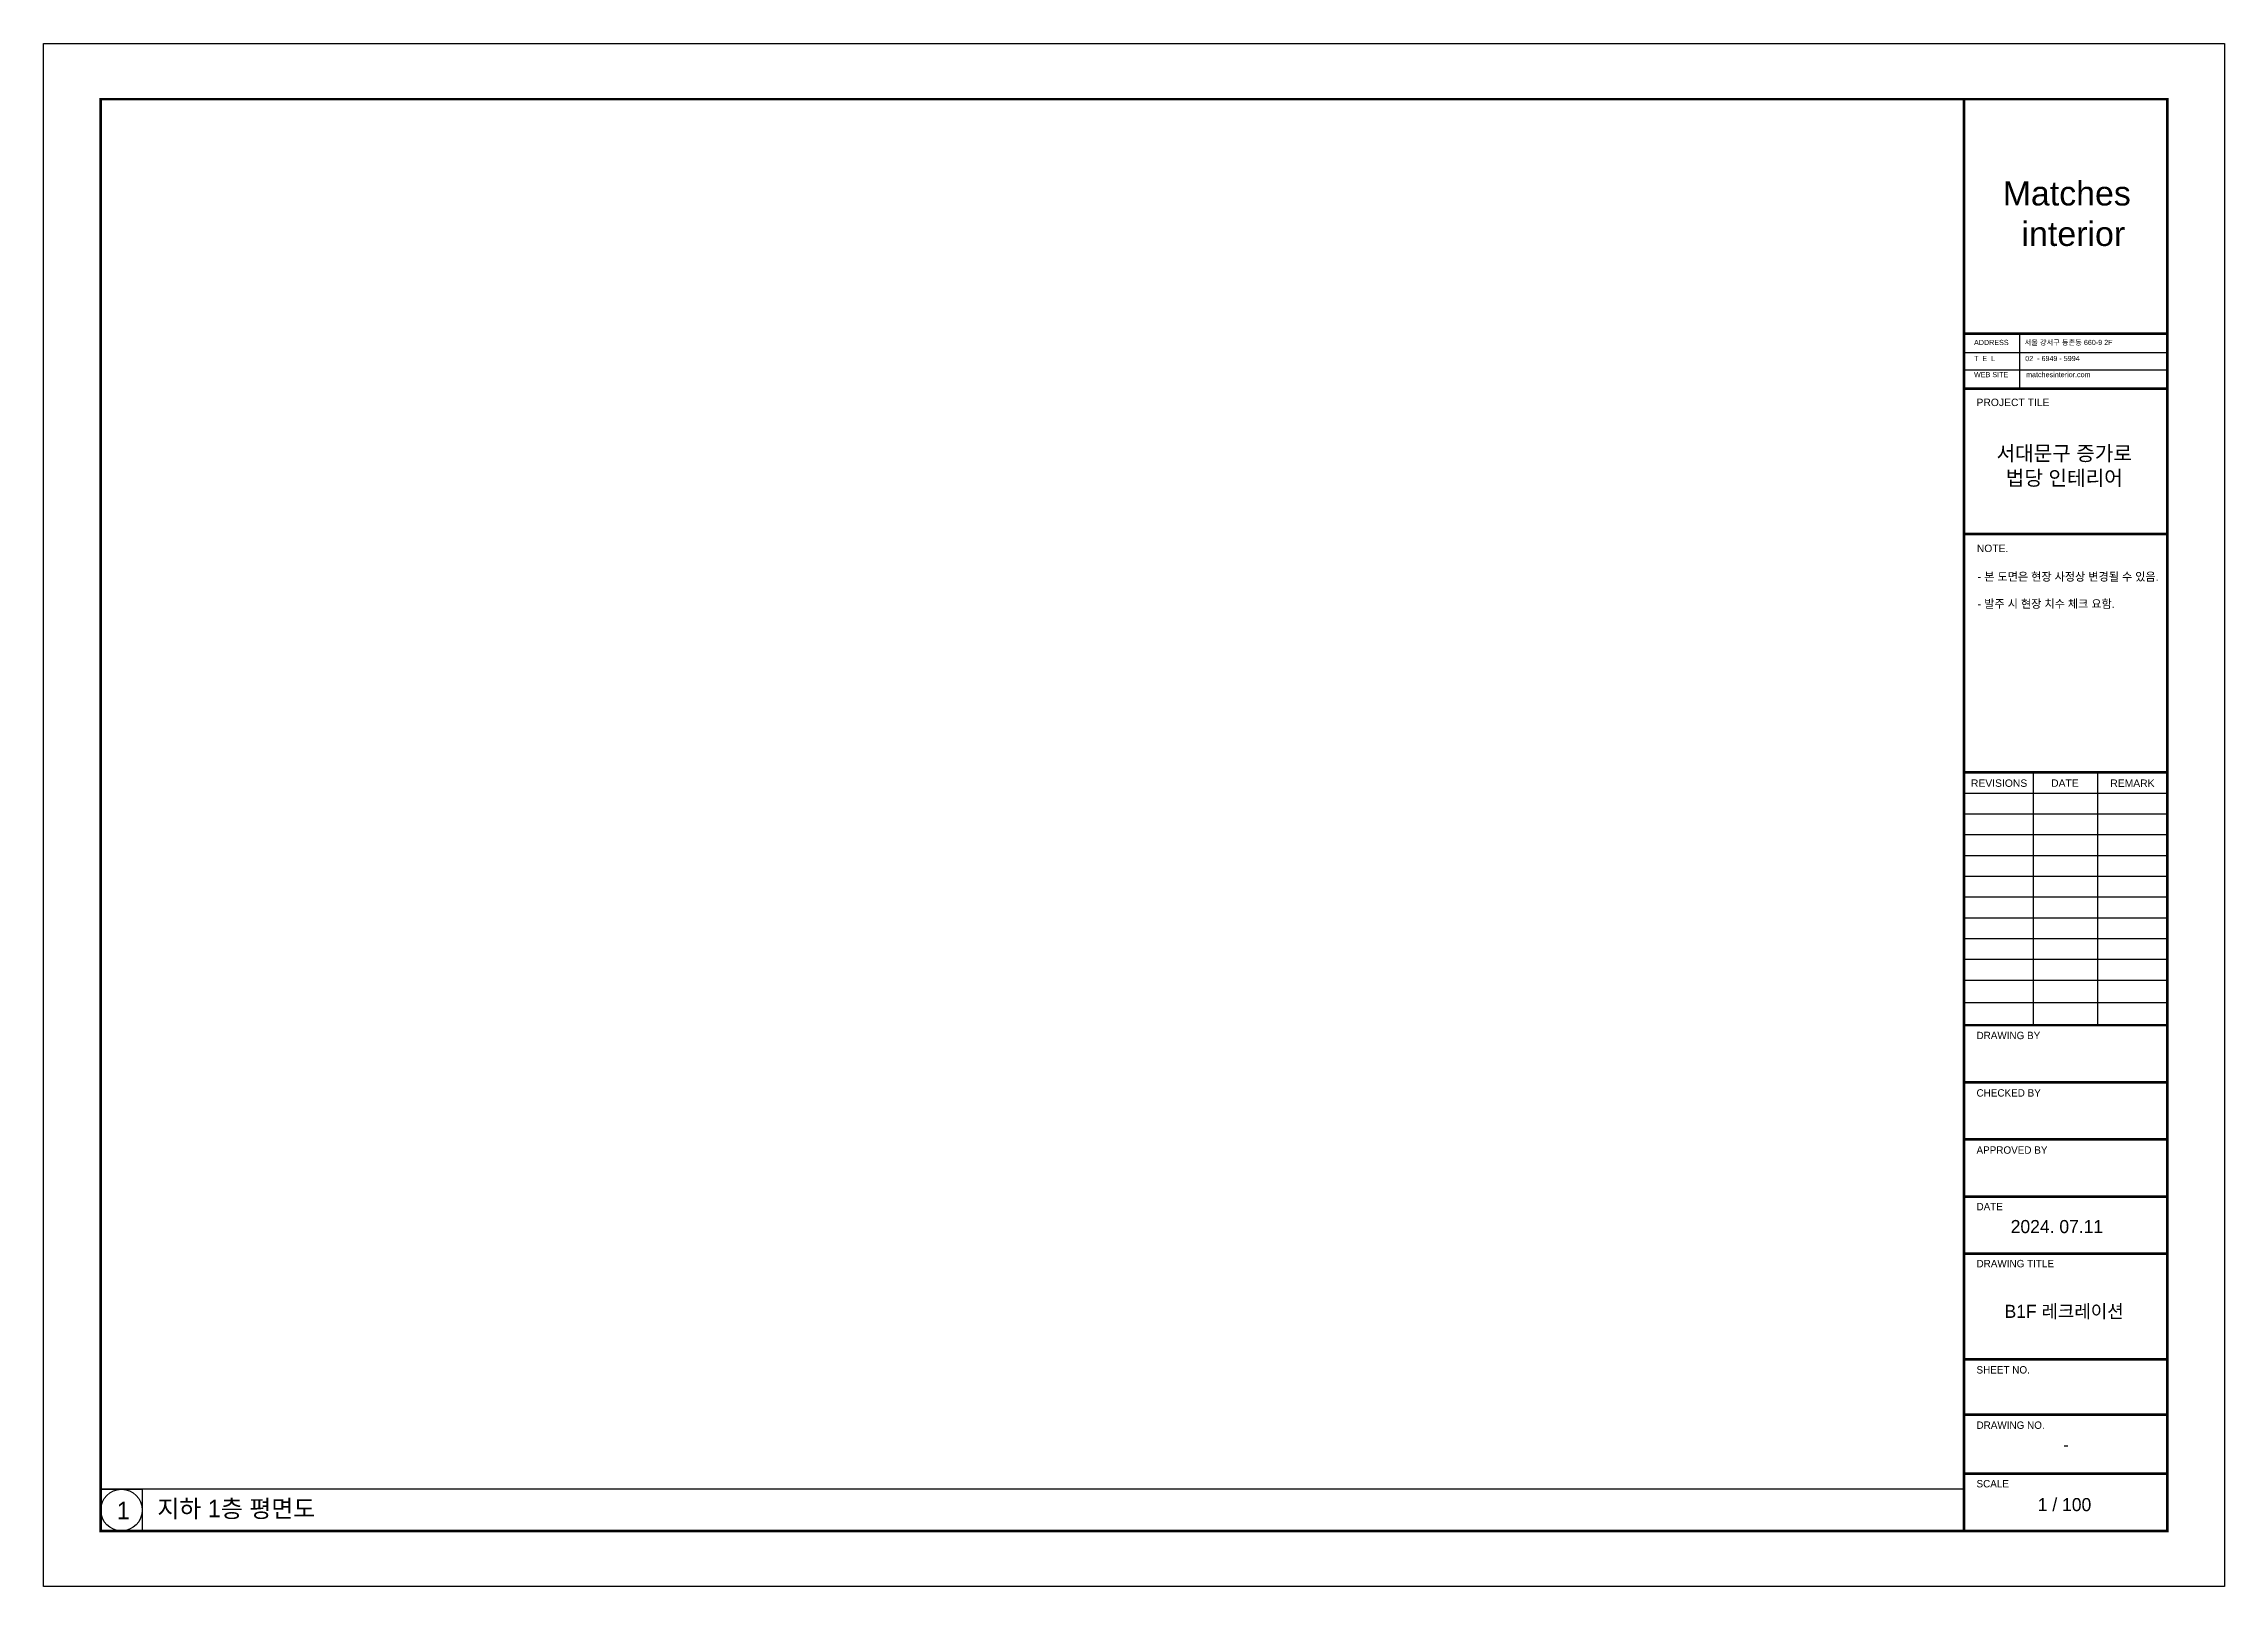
# Model space of a CAD drawing. Header units: millimetres. Extents: x -224448 to 1592092, y -164641 to 319001.
# Drawn here: x -224448 to -207648, y 146190 to 158070 of the extents above; entities that cross this region are included whole.
import ezdxf
from ezdxf.enums import TextEntityAlignment as Align

# ---------------------------------------------------------------- set-up
doc = ezdxf.new("R2010")
doc.units = ezdxf.units.MM
doc.layers.get('Defpoints').update_dxf_attribs({"color": 35})
doc.layers.add('I_FORMAT', color=7, linetype='Continuous')
doc.layers.add('Layer 1', color=7, linetype='Continuous')
doc.styles.add('HY울릉도', font='')
doc.styles.add('sim', font='')
doc.styles.get("Standard").update_dxf_attribs({"font": 'arial.ttf'})
doc.styles.add('주석', font='arial.ttf')
doc.styles.get('HY울릉도').set_extended_font_data('HY울릉도L')
doc.styles.get('sim').set_extended_font_data('Pretendard Variable Light')

# ---------------------------------------------------------------- blocks, each defined once
blk = doc.blocks.new('fr2')
at = {"layer": 'Defpoints'}
blk.add_lwpolyline([(-161061, 169950), (-127461, 169950), (-127461, 146190), (-161061, 146190)], close=True, dxfattribs=at)
at = {"layer": 'I_FORMAT'}
for p, q in [((-130618, 165483), (-130618, 164637)), ((-131473, 165195), (-128341, 165195)), ((-131473, 164926), (-128337, 164926)), ((-130404, 154820), (-130404, 158715)), ((-129412, 154833), (-129412, 158728)), ((-131473, 158408), (-128341, 158408)), ((-131473, 158088), (-128341, 158088)), ((-131473, 157768), (-128341, 157768)), ((-131473, 157448), (-128341, 157448)), ((-131473, 157128), (-128341, 157128)), ((-131473, 156808), (-128341, 156808)), ((-131473, 156488), (-128341, 156488)), ((-131473, 156168), (-128341, 156168)), ((-131473, 155848), (-128341, 155848)), ((-131473, 155528), (-128341, 155528)), ((-131473, 155181), (-128341, 155181)), ((-131473, 147685), (-160181, 147685))]:
    blk.add_line(p, q, dxfattribs=at)
for points, const_width in [([(-131473, 147045), (-160181, 147045), (-160181, 169095), (-131473, 169095)], 40.2), ([(-131473, 169095), (-131473, 147039)], 40.2), ([(-131473, 169095), (-128341, 169095), (-128341, 147045), (-131473, 147045)], 40.2), ([(-131473, 165483), (-128341, 165483)], 40.2), ([(-131473, 164638), (-128346, 164638)], 40.2), ([(-131473, 162400), (-128341, 162400)], 40.2), ([(-131473, 158728), (-128341, 158728)], 40.2), ([(-131473, 154833), (-128341, 154833)], 40.2), ([(-128341, 154833), (-131141, 154833)], 16), ([(-131473, 153953), (-128341, 153953)], 40.2), ([(-131473, 153073), (-128341, 153073)], 40.2), ([(-131473, 152193), (-128341, 152193)], 40.2), ([(-131473, 151313), (-128341, 151313)], 40.2), ([(-131473, 149685), (-128341, 149685)], 40.2), ([(-131141, 149685), (-128341, 149685)], 24), ([(-131473, 148833), (-128341, 148833)], 40.2), ([(-131141, 148833), (-128341, 148833)], 24), ([(-131473, 147925), (-128341, 147925)], 40.2), ([(-131141, 147925), (-128341, 147925)], 24)]:
    blk.add_lwpolyline(points, dxfattribs=dict(at, const_width=const_width))
blk.add_lwpolyline([(-160181, 147685), (-159541, 147685), (-159541, 147045), (-160181, 147045)], close=True, dxfattribs=at)
blk.add_circle((-159861, 147365), 320, dxfattribs=at)
at = {"attachment_point": 5, "style": 'sim'}
for s, insert, char_height, width in [('B1F 레크레이션', (-129931, 150415), 201.6, 3701.04), ('\\pxql;지하 1층 평면도', (-156354, 147374), 270, 5910.68), ('\\pxql;1', (-156978, 147358), 270, 5910.68)]:
    blk.add_mtext(s, dxfattribs=dict(at, insert=insert, char_height=char_height, width=width))
at = {"layer": 'I_FORMAT'}
for s, height, p in [('PROJECT TILE', 114.03, (-131280, 164368)), ('NOTE.', 114, (-131275, 162120))]:
    blk.add_text(s, height=height, dxfattribs=at).set_placement(p)
for s, p in [('REVISIONS', (-130932, 158561)), ('DATE', (-129918, 158561)), ('REMARK', (-128878, 158560))]:
    blk.add_text(s, height=114, dxfattribs=at).set_placement(p, align=Align.MIDDLE_CENTER)
at = {"layer": 'I_FORMAT', "style": 'sim'}
for s, height, p in [('DRAWING BY', 114, (-131280, 154618)), ('CHECKED BY', 114, (-131280, 153733)), ('APPROVED BY', 114.03, (-131280, 152853)), ('DATE', 114, (-131280, 151982)), ('2024. 07.11', 201.6, (-130753, 151631)), ('DRAWING TITLE', 114.03, (-131280, 151104)), ('SHEET NO.', 114, (-131280, 149468)), ('DRAWING NO.', 114.03, (-131280, 148616)), ('SCALE', 114, (-131280, 147714))]:
    blk.add_text(s, height=height, dxfattribs=at).set_placement(p)
blk.add_text('-', height=202, dxfattribs=at).set_placement((-129901, 148374), align=Align.MIDDLE_CENTER)
at = {"layer": 'I_FORMAT', "insert": (-131318, 165388), "char_height": 114.03, "width": 3215.12, "attachment_point": 1, "line_spacing_factor": 0.93}
blk.add_mtext('{\\fGulim|b0|i0|c129|p50;\\H0.7x;ADDRESS        서울 강서구 등촌동 660-9 2F\\P\\fArial|b0|i0|c129|p34;\\P\\fGulim|b0|i0|c129|p50;T  E  L  \\fArial|b0|i0|c129|p34;          \\fArial|b0|i0|c0|p34;   \\fGulim|b0|i0|c129|p50;02  - 6949 - 5994\\P\\fArial|b0|i0|c129|p34;\\P\\fGulim|b0|i0|c129|p50;WEB SITE         matchesinterior.com}', dxfattribs=at)
at = {"layer": 'I_FORMAT', "insert": (-129928, 163439), "char_height": 228.06, "width": 7049.61, "attachment_point": 5}
blk.add_mtext('{\\fPretendard Variable SemiBold|b0|i0|c129|p2;서대문구 증가로\\P법당 인테리어}', dxfattribs=at)
at = {"layer": 'I_FORMAT', "linetype": 'ByBlock', "insert": (-131263, 161803), "char_height": 125.43, "width": 2771.88, "attachment_point": 1, "style": 'HY울릉도'}
blk.add_mtext('{\\fPretendard Variable Light|b0|i0|c129|p2;- 본 도면은 현장 사정상 변경될 수 있음.\\P\\P- 발주 시 현장 치수 체크 요함.}', dxfattribs=at)
at = {"layer": 'I_FORMAT', "insert": (-129924, 147448), "char_height": 201.6, "width": 3701.04, "attachment_point": 5, "style": 'sim'}
blk.add_mtext('1 / 100', dxfattribs=at)
at = {"layer": 'Layer 1', "color": 250, "insert": (-130876, 166829), "char_height": 373.8, "attachment_point": 7, "style": '주석'}
blk.add_mtext('Matches\\P  interior', dxfattribs=at)

msp = doc.modelspace()

# ---------------------------------------------------------------- block references
at = {"color": 2, "xscale": 0.5, "yscale": 0.5, "zscale": 0.5}
msp.add_blockref('fr2', (-143917.227, 73095.077), dxfattribs=at)

doc.saveas('drawing.dxf')
